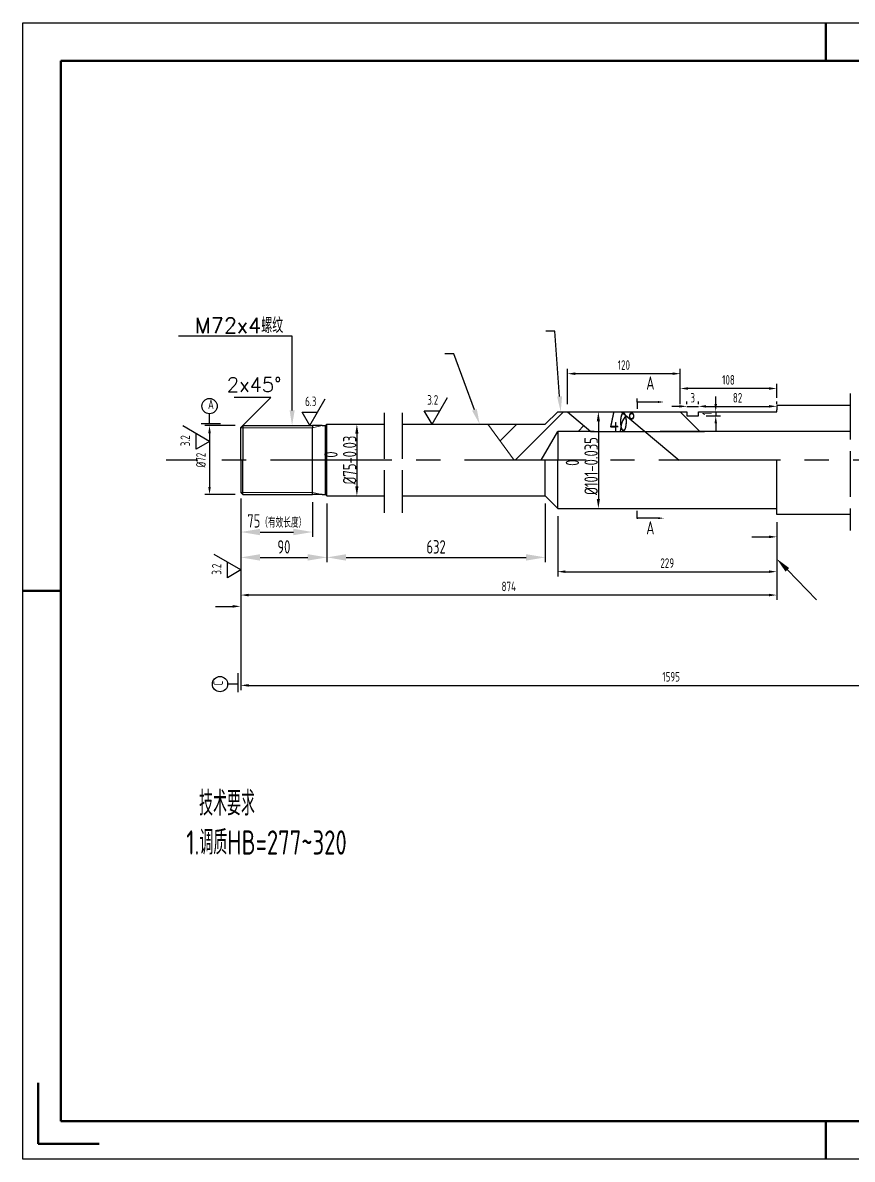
# Model space of a CAD drawing. Header units: millimetres. Extents: x 436 to 5898, y 1945 to 3729.
# Drawn here: x 1762.5 to 1979.5, y 3422.7 to 3719.7 of the extents above; entities that cross this region are included whole.
import ezdxf
from ezdxf import colors
from ezdxf.entities.mleader import LeaderData, LeaderLine
from ezdxf.math import Vec2, Vec3

# ---------------------------------------------------------------- set-up
doc = ezdxf.new("R2010")
doc.units = ezdxf.units.MM
doc.linetypes.add('ACAD_ISO02W100', pattern=[15, 12, -3])
doc.linetypes.add('CENTER', pattern=[50.8, 31.75, -6.35, 6.35, -6.35])
for name, color, linetype, lineweight in [('中心线层', 1, 'CENTER', 25), ('总内框线', 7, 'Continuous', 50), ('总外框线', 7, 'Continuous', 30), ('标注层', 3, 'Continuous', 25), ('细线层', 6, 'Continuous', 20), ('虚线层', 4, 'ACAD_ISO02W100', 25)]:
    doc.layers.add(name, color=color, linetype=linetype, lineweight=lineweight)
doc.styles.get("Standard").update_dxf_attribs({"font": 'txt', "bigfont": 'gbcbig.shx'})
doc.styles.add('陈杰（2）', font='gbenor.shx', dxfattribs={"width": 0.8, "bigfont": 'gbcbig.shx'})
doc.dimstyles.new('副本 ISO-25', dxfattribs={"dimtxt": 5, "dimasz": 5, "dimexe": 1.25, "dimexo": 2, "dimgap": 1, "dimtad": 1, "dimdec": 3, "dimlfac": 3.999915, "dimdsep": 46, "dimtxsty": '陈杰（2）', "dimcen": 2.5, "dimadec": 0, "dimazin": 0, "dimtfac": 1, "dimtdec": 3, "dimtmove": 1, "dimatfit": 3, "dimfxl": 1, "dimarcsym": 0})
doc.dimstyles.new('副本 ISO-25$0', dxfattribs={"dimtxt": 5, "dimasz": 5, "dimexe": 1.25, "dimexo": 2, "dimgap": 1, "dimtad": 1, "dimdec": 3, "dimlfac": 3.999915, "dimdsep": 46, "dimtxsty": '陈杰（2）', "dimcen": 2.5, "dimadec": 0, "dimazin": 0, "dimtfac": 1, "dimtdec": 3, "dimtmove": 1, "dimatfit": 3, "dimfxl": 1, "dimarcsym": 0})
doc.dimstyles.new('字体小精度小数点1', dxfattribs={"dimtxt": 2.5, "dimasz": 2, "dimexe": 1.25, "dimexo": 2, "dimgap": 1, "dimtad": 1, "dimdec": 1, "dimdsep": 46, "dimtxsty": '陈杰（2）', "dimcen": 2.5, "dimadec": 0, "dimazin": 0, "dimtfac": 1, "dimtdec": 1, "dimtmove": 0, "dimatfit": 1, "dimfxl": 1, "dimarcsym": 0})
doc.dimstyles.new('字体小精度小数点1$0', dxfattribs={"dimtxt": 2.5, "dimasz": 2, "dimexe": 1.25, "dimexo": 2, "dimgap": 1, "dimtad": 1, "dimdec": 1, "dimdsep": 46, "dimtxsty": '陈杰（2）', "dimcen": 2.5, "dimadec": 0, "dimazin": 0, "dimtfac": 1, "dimtdec": 1, "dimtmove": 0, "dimatfit": 1, "dimfxl": 1, "dimarcsym": 0})

# ---------------------------------------------------------------- blocks, each defined once
blk = doc.blocks.new('*D53')
at = {"layer": 'Defpoints', "color": 0, "transparency": 16777216}
for p in [(1819.59, 3597.38), (1838.34, 3596.38), (1838.34, 3586.58)]:
    blk.add_point(p, dxfattribs=at)
at = {"layer": '标注层', "color": 0, "lineweight": -2, "transparency": 16777216}
for p, q in [((1819.59, 3595.38), (1819.59, 3585.33)), ((1838.34, 3594.38), (1838.34, 3585.33)), ((1824.59, 3586.58), (1833.34, 3586.58))]:
    blk.add_line(p, q, dxfattribs=at)
at = {"layer": '标注层', "color": 0, "transparency": 16777216}
for points in [[(1824.59, 3587.42), (1824.59, 3585.75), (1819.59, 3586.58)], [(1833.34, 3587.42), (1833.34, 3585.75), (1838.34, 3586.58)]]:
    blk.add_solid(points, dxfattribs=at)
at = {"layer": '标注层', "color": 0, "transparency": 16777216, "insert": (1828.97, 3589.46), "char_height": 5, "attachment_point": 5, "style": '陈杰（2）'}
blk.add_mtext('{\\H0.7x;75\\H0.71429x;（有效长度）}', dxfattribs=at)
blk = doc.blocks.new('*D54')
at = {"layer": 'Defpoints', "color": 0, "transparency": 16777216}
for p in [(1819.59, 3596.88), (1842.09, 3596), (1842.09, 3579.95)]:
    blk.add_point(p, dxfattribs=at)
at = {"layer": '标注层', "color": 0, "lineweight": -2, "transparency": 16777216}
for p, q in [((1819.59, 3594.88), (1819.59, 3578.7)), ((1842.09, 3594), (1842.09, 3578.7)), ((1824.59, 3579.95), (1837.09, 3579.95))]:
    blk.add_line(p, q, dxfattribs=at)
at = {"layer": '标注层', "color": 0, "transparency": 16777216}
for points in [[(1824.59, 3580.78), (1824.59, 3579.11), (1819.59, 3579.95)], [(1837.09, 3580.78), (1837.09, 3579.11), (1842.09, 3579.95)]]:
    blk.add_solid(points, dxfattribs=at)
at = {"layer": '标注层', "color": 0, "transparency": 16777216, "insert": (1830.84, 3582.7), "char_height": 5, "attachment_point": 5, "style": '陈杰（2）'}
blk.add_mtext('{\\H0.7x;90}', dxfattribs=at)
blk = doc.blocks.new('*D56')
at = {"layer": 'Defpoints', "color": 0, "transparency": 16777216}
for p in [(1819.59, 3596.92), (2044.59, 3585.95), (2044.59, 3546.51)]:
    blk.add_point(p, dxfattribs=at)
at = {"layer": '标注层', "color": 0, "lineweight": -2, "transparency": 16777216}
for p, q in [((1819.59, 3594.92), (1819.59, 3545.26)), ((2044.59, 3583.95), (2044.59, 3545.26)), ((1821.59, 3546.51), (2042.59, 3546.51))]:
    blk.add_line(p, q, dxfattribs=at)
at = {"layer": '标注层', "color": 0, "transparency": 16777216}
for points in [[(1821.59, 3546.84), (1821.59, 3546.17), (1819.59, 3546.51)], [(2042.59, 3546.84), (2042.59, 3546.17), (2044.59, 3546.51)]]:
    blk.add_solid(points, dxfattribs=at)
at = {"layer": '标注层', "color": 0, "transparency": 16777216, "insert": (1932.09, 3548.76), "char_height": 2.5, "attachment_point": 5, "style": '陈杰（2）'}
blk.add_mtext('1595', dxfattribs=at)
blk = doc.blocks.new('*D57')
at = {"layer": 'Defpoints', "color": 0, "transparency": 16777216}
for p in [(1842.09, 3596), (1899.18, 3596), (1899.18, 3579.95)]:
    blk.add_point(p, dxfattribs=at)
at = {"layer": '标注层', "color": 0, "lineweight": -2, "transparency": 16777216}
for p, q in [((1842.09, 3594), (1842.09, 3578.7)), ((1899.18, 3594), (1899.18, 3578.7)), ((1847.09, 3579.95), (1894.18, 3579.95))]:
    blk.add_line(p, q, dxfattribs=at)
at = {"layer": '标注层', "color": 0, "transparency": 16777216}
for points in [[(1847.09, 3580.78), (1847.09, 3579.11), (1842.09, 3579.95)], [(1894.18, 3580.78), (1894.18, 3579.11), (1899.18, 3579.95)]]:
    blk.add_solid(points, dxfattribs=at)
at = {"layer": '标注层', "color": 0, "transparency": 16777216, "insert": (1870.63, 3582.7), "char_height": 5, "attachment_point": 5, "style": '陈杰（2）'}
blk.add_mtext('{\\H0.7x;632}', dxfattribs=at)
blk = doc.blocks.new('*D58')
at = {"layer": 'Defpoints', "color": 0, "transparency": 16777216}
for p in [(1819.59, 3596.92), (1959.7, 3591.14), (1819.59, 3570.11)]:
    blk.add_point(p, dxfattribs=at)
at = {"layer": '标注层', "color": 0, "lineweight": -2, "transparency": 16777216}
for p, q in [((1819.59, 3594.92), (1819.59, 3568.86)), ((1959.7, 3589.14), (1959.7, 3568.86)), ((1957.7, 3570.11), (1821.59, 3570.11))]:
    blk.add_line(p, q, dxfattribs=at)
at = {"layer": '标注层', "color": 0, "transparency": 16777216}
for points in [[(1821.59, 3570.44), (1821.59, 3569.77), (1819.59, 3570.11)], [(1957.7, 3570.44), (1957.7, 3569.77), (1959.7, 3570.11)]]:
    blk.add_solid(points, dxfattribs=at)
at = {"layer": '标注层', "color": 0, "transparency": 16777216, "insert": (1889.64, 3572.36), "char_height": 2.5, "attachment_point": 5, "style": '陈杰（2）'}
blk.add_mtext('874', dxfattribs=at)
blk = doc.blocks.new('*D59')
at = {"layer": 'Defpoints', "color": 0, "transparency": 16777216}
for p in [(1902.43, 3592.75), (1959.7, 3591.14), (1959.7, 3576.22)]:
    blk.add_point(p, dxfattribs=at)
at = {"layer": '标注层', "color": 0, "lineweight": -2, "transparency": 16777216}
for p, q in [((1902.43, 3590.75), (1902.43, 3574.97)), ((1959.7, 3589.14), (1959.7, 3574.97)), ((1904.43, 3576.22), (1957.7, 3576.22))]:
    blk.add_line(p, q, dxfattribs=at)
at = {"layer": '标注层', "color": 0, "transparency": 16777216}
for points in [[(1904.43, 3576.55), (1904.43, 3575.89), (1902.43, 3576.22)], [(1957.7, 3576.55), (1957.7, 3575.89), (1959.7, 3576.22)]]:
    blk.add_solid(points, dxfattribs=at)
at = {"layer": '标注层', "color": 0, "transparency": 16777216, "insert": (1931.06, 3578.47), "char_height": 2.5, "attachment_point": 5, "style": '陈杰（2）'}
blk.add_mtext('229', dxfattribs=at)
blk = doc.blocks.new('*D60')
at = {"layer": 'Defpoints', "color": 0, "transparency": 16777216}
for p in [(1934.48, 3624.09), (1934.48, 3618), (1959.7, 3619.62)]:
    blk.add_point(p, dxfattribs=at)
at = {"layer": '标注层', "color": 0, "lineweight": -2, "transparency": 16777216}
for p, q in [((1934.48, 3620), (1934.48, 3625.34)), ((1957.7, 3624.09), (1936.48, 3624.09)), ((1959.7, 3621.62), (1959.7, 3625.34))]:
    blk.add_line(p, q, dxfattribs=at)
at = {"layer": '标注层', "color": 0, "transparency": 16777216}
for points in [[(1936.48, 3624.42), (1936.48, 3623.75), (1934.48, 3624.09)], [(1957.7, 3624.42), (1957.7, 3623.75), (1959.7, 3624.09)]]:
    blk.add_solid(points, dxfattribs=at)
at = {"layer": '标注层', "color": 0, "transparency": 16777216, "insert": (1947.09, 3626.34), "char_height": 2.5, "attachment_point": 5, "style": '陈杰（2）'}
blk.add_mtext('108', dxfattribs=at)
blk = doc.blocks.new('*D61')
at = {"layer": 'Defpoints', "color": 0, "transparency": 16777216}
for p in [(1939.23, 3618), (1959.7, 3619.42), (1959.7, 3617.96)]:
    blk.add_point(p, dxfattribs=at)
at = {"layer": '标注层', "color": 0, "lineweight": -2, "transparency": 16777216}
for p, q in [((1939.23, 3620), (1939.23, 3620.67)), ((1959.7, 3619.96), (1959.7, 3620.67)), ((1941.23, 3619.42), (1957.7, 3619.42))]:
    blk.add_line(p, q, dxfattribs=at)
at = {"layer": '标注层', "color": 0, "transparency": 16777216}
for points in [[(1941.23, 3619.75), (1941.23, 3619.09), (1939.23, 3619.42)], [(1957.7, 3619.75), (1957.7, 3619.09), (1959.7, 3619.42)]]:
    blk.add_solid(points, dxfattribs=at)
at = {"layer": '标注层', "color": 0, "transparency": 16777216, "insert": (1949.47, 3621.67), "char_height": 2.5, "attachment_point": 5, "style": '陈杰（2）'}
blk.add_mtext('82', dxfattribs=at)
blk = doc.blocks.new('*D62')
at = {"layer": 'Defpoints', "color": 0, "transparency": 16777216}
for p in [(1936.23, 3618), (1939.23, 3619.42), (1939.23, 3618)]:
    blk.add_point(p, dxfattribs=at)
at = {"layer": '标注层', "color": 0, "lineweight": -2, "transparency": 16777216}
for p, q in [((1936.23, 3620), (1936.23, 3620.67)), ((1939.23, 3620), (1939.23, 3620.67)), ((1934.23, 3619.42), (1932.23, 3619.42)), ((1936.23, 3619.42), (1939.23, 3619.42)), ((1941.23, 3619.42), (1943.23, 3619.42))]:
    blk.add_line(p, q, dxfattribs=at)
at = {"layer": '标注层', "color": 0, "transparency": 16777216}
for points in [[(1934.23, 3619.75), (1934.23, 3619.09), (1936.23, 3619.42)], [(1941.23, 3619.75), (1941.23, 3619.09), (1939.23, 3619.42)]]:
    blk.add_solid(points, dxfattribs=at)
at = {"layer": '标注层', "color": 0, "transparency": 16777216, "insert": (1937.73, 3621.67), "char_height": 2.5, "attachment_point": 5, "style": '陈杰（2）'}
blk.add_mtext('3', dxfattribs=at)
blk = doc.blocks.new('*D63')
at = {"layer": 'Defpoints', "color": 0, "transparency": 16777216}
for p in [(1905, 3627.96), (1905, 3618), (1934.48, 3618)]:
    blk.add_point(p, dxfattribs=at)
at = {"layer": '标注层', "color": 0, "lineweight": -2, "transparency": 16777216}
for p, q in [((1905, 3620), (1905, 3629.21)), ((1932.48, 3627.96), (1907, 3627.96)), ((1934.48, 3620), (1934.48, 3629.21))]:
    blk.add_line(p, q, dxfattribs=at)
at = {"layer": '标注层', "color": 0, "transparency": 16777216}
for points in [[(1907, 3628.29), (1907, 3627.62), (1905, 3627.96)], [(1932.48, 3628.29), (1932.48, 3627.62), (1934.48, 3627.96)]]:
    blk.add_solid(points, dxfattribs=at)
at = {"layer": '标注层', "color": 0, "transparency": 16777216, "insert": (1919.74, 3630.21), "char_height": 2.5, "attachment_point": 5, "style": '陈杰（2）'}
blk.add_mtext('120', dxfattribs=at)
blk = doc.blocks.new('*D64')
at = {"layer": 'Defpoints', "color": 0, "transparency": 16777216}
for p in [(1820.09, 3614.38), (1811.39, 3596.38), (1820.09, 3596.38)]:
    blk.add_point(p, dxfattribs=at)
at = {"layer": '标注层', "color": 0, "lineweight": -2, "transparency": 16777216}
for p, q in [((1818.09, 3614.38), (1810.14, 3614.38)), ((1811.39, 3612.38), (1811.39, 3598.38)), ((1818.09, 3596.38), (1810.14, 3596.38))]:
    blk.add_line(p, q, dxfattribs=at)
at = {"layer": '标注层', "color": 0, "transparency": 16777216}
for points in [[(1811.06, 3612.38), (1811.73, 3612.38), (1811.39, 3614.38)], [(1811.06, 3598.38), (1811.73, 3598.38), (1811.39, 3596.38)]]:
    blk.add_solid(points, dxfattribs=at)
at = {"layer": '标注层', "color": 0, "transparency": 16777216, "insert": (1809.14, 3605.38), "char_height": 2.5, "attachment_point": 5, "rotation": 90, "style": '陈杰（2）'}
blk.add_mtext('%%C72', dxfattribs=at)
blk = doc.blocks.new('*D51')
at = {"layer": 'Defpoints', "color": 0, "transparency": 16777216}
for p in [(1913.19, 3618), (1913.06, 3592.75), (1913.19, 3592.75)]:
    blk.add_point(p, dxfattribs=at)
at = {"layer": '标注层', "color": 0, "lineweight": -2, "transparency": 16777216}
for p, q in [((1911.19, 3618), (1911.81, 3618)), ((1913.06, 3615.5), (1913.06, 3595.25)), ((1911.19, 3592.75), (1911.81, 3592.75))]:
    blk.add_line(p, q, dxfattribs=at)
at = {"layer": '标注层', "color": 0, "transparency": 16777216}
for points in [[(1912.64, 3615.5), (1913.48, 3615.5), (1913.06, 3618)], [(1912.64, 3595.25), (1913.48, 3595.25), (1913.06, 3592.75)]]:
    blk.add_solid(points, dxfattribs=at)
at = {"layer": '标注层', "color": 0, "transparency": 16777216, "insert": (1908.72, 3603.82), "char_height": 3.5, "attachment_point": 5, "rotation": 90, "style": '陈杰（2）'}
blk.add_mtext('%%C101\\S 0^ -0.035;', dxfattribs=at)
blk = doc.blocks.new('*D66')
at = {"layer": 'Defpoints', "color": 0, "transparency": 16777216}
for p in [(1919.15, 3618), (1911.96, 3612.88), (1918.98, 3614.37), (1929.39, 3612.88), (1934.19, 3605.38)]:
    blk.add_point(p, dxfattribs=at)
at = {"layer": '标注层', "color": 0, "lineweight": -2, "transparency": 16777216}
blk.add_arc((1925.25, 3612.88), 6.45, 140, 180, dxfattribs=at)
at = {"layer": '标注层', "color": 0, "transparency": 16777216, "insert": (1919.31, 3615.37), "char_height": 5, "attachment_point": 5, "style": '陈杰（2）'}
blk.add_mtext('40°', dxfattribs=at)
blk = doc.blocks.new('*D138')
at = {"layer": 'Defpoints', "color": 0, "transparency": 16777216}
for p in [(1849.16, 3614.75), (1849.16, 3596), (1849.92, 3596)]:
    blk.add_point(p, dxfattribs=at)
at = {"layer": '标注层', "color": 0, "lineweight": -2, "transparency": 16777216}
for p, q in [((1851.16, 3614.75), (1851.17, 3614.75)), ((1849.92, 3612.25), (1849.92, 3598.5)), ((1851.16, 3596), (1851.17, 3596))]:
    blk.add_line(p, q, dxfattribs=at)
at = {"layer": '标注层', "color": 0, "transparency": 16777216}
for points in [[(1849.5, 3612.25), (1850.33, 3612.25), (1849.92, 3614.75)], [(1849.5, 3598.5), (1850.33, 3598.5), (1849.92, 3596)]]:
    blk.add_solid(points, dxfattribs=at)
at = {"layer": '标注层', "color": 0, "transparency": 16777216, "insert": (1845.58, 3605.38), "char_height": 3.5, "attachment_point": 5, "rotation": 90, "style": '陈杰（2）'}
blk.add_mtext('%%C75\\S 0^ -0.03;', dxfattribs=at)
blk = doc.blocks.new('*D171')
at = {"layer": 'Defpoints', "color": 0, "transparency": 16777216}
for p in [(1939.23, 3618), (1939.23, 3616.95), (1943.75, 3616.95)]:
    blk.add_point(p, dxfattribs=at)
at = {"layer": '标注层', "color": 0, "lineweight": -2, "transparency": 16777216}
for p, q in [((1943.75, 3620), (1943.75, 3622)), ((1941.23, 3618), (1945, 3618)), ((1943.75, 3618), (1943.75, 3616.95)), ((1941.23, 3616.95), (1945, 3616.95)), ((1943.75, 3614.95), (1943.75, 3612.95))]:
    blk.add_line(p, q, dxfattribs=at)
at = {"layer": '标注层', "color": 0, "transparency": 16777216}
for points in [[(1943.42, 3620), (1944.08, 3620), (1943.75, 3618)], [(1943.42, 3614.95), (1944.08, 3614.95), (1943.75, 3616.95)]]:
    blk.add_solid(points, dxfattribs=at)
at = {"layer": '标注层', "color": 0, "transparency": 16777216, "insert": (1941.5, 3617.48), "char_height": 2.5, "attachment_point": 5, "rotation": 90, "style": '陈杰（2）'}
blk.add_mtext('1', dxfattribs=at)

msp = doc.modelspace()

# ---------------------------------------------------------------- hatches: boundary and pattern name
at = {"layer": '标注层'}
h = msp.add_hatch(dxfattribs=at)
h.set_pattern_fill('ANSI31', color=2, scale=2)
h.set_pattern_definition([(45, (-1415.6254, 424.161), (-4.490128, 4.490128), [])])
h.paths.add_polyline_path([(1902.42482, 3612.87936), (1911.10378, 3612.87936), (1904.99665, 3618.00385), (1902.42818, 3618.00385), (1899.1787, 3614.75436), (1898.3037, 3614.75436), (1884.13369, 3614.75436), (1891.074, 3605.37936), (1898.0947, 3605.37936)])

# ---------------------------------------------------------------- linework, layer by layer
for p, q in [((1899.1787, 3614.75436), (1902.42818, 3618.00385)), ((1902.42818, 3618.00385), (1911.96232, 3618.00385)), ((1904.99665, 3618.00385), (1911.10378, 3612.87936)), ((1911.96232, 3618.00385), (1929.39402, 3618.00385)), ((1929.21152, 3618.00385), (1936.23355, 3618.00385)), ((1934.47849, 3618.00385), (1939.60298, 3612.87936)), ((1939.23355, 3618.00385), (1959.69694, 3618.00385)), ((1959.69694, 3619.62239), (1959.69694, 3618.50436)), ((1978.93257, 3619.62239), (1959.69694, 3619.62239)), ((1959.69694, 3617.95885), (1959.69694, 3618.50436)), ((1841.71587, 3614.37936), (1842.09087, 3614.75436)), ((1842.09087, 3614.75436), (1857.0461, 3614.75436)), ((1842.09087, 3605.37936), (1842.09087, 3614.75436)), ((1861.78503, 3614.75436), (1881.56953, 3614.75436)), ((1881.56953, 3614.75436), (1899.1787, 3614.75436)), ((1898.3037, 3614.75436), (1899.1787, 3614.75436)), ((1820.09087, 3614.37936), (1819.59087, 3613.87936)), ((1819.59087, 3610.37936), (1819.59087, 3613.87936)), ((1820.09087, 3614.37936), (1838.34087, 3614.37936)), ((1838.34087, 3614.37936), (1838.34087, 3613.83811)), ((1840.84087, 3614.37936), (1838.34087, 3614.37936)), ((1838.34087, 3596.92061), (1838.34087, 3613.83811)), ((1840.84087, 3614.37936), (1841.71587, 3614.37936)), ((1841.71587, 3605.37936), (1841.71587, 3614.37936)), ((1898.0947, 3605.37936), (1902.42482, 3612.87936)), ((1911.96232, 3612.87936), (1902.42482, 3612.87936)), ((1902.42482, 3612.87936), (1902.42482, 3605.37936)), ((1911.10378, 3612.87936), (1911.96232, 3612.87936)), ((1911.96232, 3612.87936), (1929.39402, 3612.87936)), ((1978.93257, 3612.87936), (1929.21152, 3612.87936)), ((1929.21152, 3612.87936), (1940.85298, 3612.87936)), ((1819.59087, 3605.37936), (1819.59087, 3610.37936)), ((1819.59087, 3605.37936), (1819.59087, 3596.87936)), ((1841.71587, 3596.37936), (1841.71587, 3605.37936)), ((1842.09087, 3596.00436), (1842.09087, 3605.37936)), ((1899.1787, 3596.00436), (1899.1787, 3605.37936)), ((1902.42818, 3592.75487), (1902.42482, 3605.37936)), ((1959.69694, 3591.13634), (1959.69694, 3605.37936)), ((1819.59087, 3596.87936), (1820.09087, 3596.37936)), ((1838.34087, 3596.37936), (1838.34087, 3596.92061)), ((1820.09087, 3596.37936), (1838.34087, 3596.37936)), ((1840.84087, 3596.37936), (1838.34087, 3596.37936)), ((1840.84087, 3596.37936), (1841.71587, 3596.37936)), ((1841.71587, 3596.37936), (1842.09087, 3596.00436)), ((1842.09087, 3596.00436), (1857.0461, 3596.00436)), ((1861.78503, 3596.00436), (1881.56953, 3596.00436)), ((1881.56953, 3596.00436), (1899.1787, 3596.00436)), ((1899.1787, 3596.00436), (1902.42818, 3592.75487)), ((1902.42818, 3592.75487), (1911.96232, 3592.75487)), ((1911.96232, 3592.75487), (1929.39402, 3592.75487)), ((1929.21152, 3592.75487), (1959.69694, 3592.75487)), ((1978.93257, 3591.13634), (1959.69694, 3591.13634))]:
    msp.add_line(p, q)
msp.add_lwpolyline([(1936.23355, 3618.00385), (1936.23355, 3616.95436), (1939.23355, 3616.95436), (1939.23355, 3618.00385)])
at = {"layer": '中心线层'}
for p, q in [((1919.14665, 3618.00385), (1934.19193, 3605.37936)), ((2113.04363, 3605.37936), (1800.04492, 3605.37936))]:
    msp.add_line(p, q, dxfattribs=at)
at = {"layer": '总内框线'}
for p, q in [((1972.54646, 3709.66811), (1972.54646, 3719.66811)), ((1772.54646, 3432.66811), (1772.54646, 3709.66811)), ((1772.54646, 3709.66811), (2172.54646, 3709.66811)), ((1762.54646, 3571.16811), (1772.54646, 3571.16811)), ((1766.54646, 3426.66811), (1766.54646, 3442.66811)), ((2172.54646, 3432.66811), (1772.54646, 3432.66811)), ((1972.54646, 3422.66811), (1972.54646, 3432.66811)), ((1766.54646, 3426.66811), (1782.54646, 3426.66811))]:
    msp.add_line(p, q, dxfattribs=at)
at = {"layer": '总外框线'}
for p, q in [((1762.54646, 3422.66811), (1762.54646, 3719.66811)), ((1762.54646, 3719.66811), (2182.54646, 3719.66811)), ((2182.54646, 3422.66811), (1762.54646, 3422.66811))]:
    msp.add_line(p, q, dxfattribs=at)
at = {"layer": '标注层'}
for p, q in [((1827.40541, 3621.6939), (1817.81224, 3621.6939)), ((1820.09087, 3614.37936), (1827.40541, 3621.6939)), ((1837.62341, 3614.37936), (1841.67091, 3621.37936)), ((1869.56775, 3614.75436), (1873.61525, 3621.75436)), ((1923.20137, 3620.5114), (1923.20137, 3618.74819)), ((1811.39449, 3614.81419), (1811.39449, 3617.49602)), ((1837.62341, 3614.37936), (1835.59967, 3617.87936)), ((1835.59967, 3617.87936), (1839.64716, 3617.87936)), ((1869.56775, 3614.75436), (1867.54401, 3618.25436)), ((1867.54401, 3618.25436), (1871.5915, 3618.25436)), ((1814.24005, 3614.81419), (1809.24005, 3614.81419)), ((1811.39449, 3610.24502), (1804.39449, 3614.29251)), ((1807.89449, 3608.22127), (1807.89449, 3612.26876)), ((1820.09087, 3614.37936), (1820.09087, 3605.37936)), ((1811.39449, 3610.24502), (1807.89449, 3608.22127)), ((1820.09087, 3596.37936), (1820.09087, 3605.37936)), ((1923.20137, 3590.20449), (1923.20137, 3592.13606)), ((1953.15551, 3585.31338), (1957.69694, 3585.31338)), ((1819.59087, 3576.67602), (1812.59087, 3580.72351)), ((1816.09087, 3574.65227), (1816.09087, 3578.69976)), ((1819.59087, 3576.67602), (1816.09087, 3574.65227)), ((1812.92012, 3567.15635), (1817.46156, 3567.15635)), ((1818.81249, 3549.6883), (1818.81249, 3544.6883)), ((1818.81249, 3546.84274), (1816.13066, 3546.84274))]:
    msp.add_line(p, q, dxfattribs=at)
at = {"layer": '标注层', "linetype": 'ByBlock', "lineweight": -2}
msp.add_lwpolyline([(1962.47738, 3576.71045), (1970.10187, 3568.82499)], dxfattribs=at)
at = {"layer": '标注层'}
for centre in [(1811.39449, 3619.49172), (1814.13496, 3546.84274)]:
    msp.add_circle(centre, 1.9957, dxfattribs=at)
for points in [[(1957.69694, 3585.64672), (1957.69694, 3584.98005), (1959.69694, 3585.31338)], [(1961.99812, 3576.24705), (1959.69694, 3579.58607), (1962.95665, 3577.17386)], [(1817.46156, 3567.48968), (1817.46156, 3566.82302), (1819.46156, 3567.15635)]]:
    msp.add_solid(points, dxfattribs=at)
at = {"layer": '细线层'}
for p, q in [((1891.074, 3605.37936), (1884.13369, 3614.75436)), ((1819.59087, 3613.83811), (1838.34087, 3613.83811)), ((1838.34087, 3613.83811), (1840.84087, 3614.37936)), ((1819.59087, 3596.92061), (1838.34087, 3596.92061)), ((1838.34087, 3596.92061), (1840.84087, 3596.37936))]:
    msp.add_line(p, q, dxfattribs=at)
at = {"layer": '虚线层'}
for p, q in [((1978.93257, 3622.74638), (1978.93257, 3586.97203)), ((1857.0461, 3617.73765), (1857.0461, 3591.59415)), ((1861.78503, 3617.73765), (1861.78503, 3591.59415))]:
    msp.add_line(p, q, dxfattribs=at)

# ---------------------------------------------------------------- texts
at = {"layer": '标注层', "insert": (1823.05984, 3625.08062), "char_height": 3.75, "attachment_point": 5}
msp.add_mtext('2x45°', dxfattribs=at)
at = {"layer": '标注层', "attachment_point": 1, "style": '陈杰（2）'}
for s, width, insert, char_height in [('A', 10.9411519, (1925.58142, 3627.24824), 3.5), ('A', 6.3818089, (1810.99609, 3621.21836), 2.5), ('6.3', 12.1429296, (1836.38014, 3621.98018), 2.5), ('3.2', 12.1429296, (1868.32448, 3622.35518), 2.5), ('A', 10.9411519, (1925.58142, 3589.42773), 3.5)]:
    msp.add_mtext_dynamic_manual_height_columns(s, width=width, gutter_width=99.96479, heights=[0], dxfattribs=dict(at, insert=insert, char_height=char_height))
at = {"layer": '标注层', "char_height": 2.5, "attachment_point": 1, "rotation": 90, "style": '陈杰（2）'}
for s, width, insert in [('3.2', 12.1429296, (1803.79367, 3609.00174)), ('3.2', 12.1429296, (1811.99006, 3575.43274)), ('C ', 6.3818089, (1812.40832, 3546.44433))]:
    msp.add_mtext_dynamic_manual_height_columns(s, width=width, gutter_width=99.96479, heights=[0], dxfattribs=dict(at, insert=insert))
at = {"layer": '标注层', "char_height": 6.3335, "attachment_point": 1, "style": '陈杰（2）'}
for s, insert, width in [('技术要求', (1808.65998, 3518.83412), 22.8831988), ('1.调质HB=277~320', (1805.31076, 3508.61737), 42.9001593)]:
    msp.add_mtext(s, dxfattribs=dict(at, insert=insert, width=width))

# ---------------------------------------------------------------- dimensions: what is measured, and where the dimension line sits
at = {"layer": '标注层'}
for base, p1, p2, text, dimstyle, picture, middle in [((1904.99665, 3627.9583), (1934.47849, 3618.00385), (1904.99665, 3618.00385), '120', '字体小精度小数点1', '*D63', (1919.73757, 3630.2083)), ((1934.47849, 3624.08664), (1959.69694, 3619.62239), (1934.47849, 3618.00385), '108', '字体小精度小数点1', '*D60', (1947.08772, 3626.33664)), ((1959.69694, 3619.41991), (1939.23355, 3618.00385), (1959.69694, 3617.95885), '82', '字体小精度小数点1', '*D61', (1949.46525, 3621.66991)), ((1838.34087, 3586.58405), (1819.59087, 3597.37936), (1838.34087, 3596.37936), '{\\H0.7x;75\\H0.71429x;（有效长度）}', '副本 ISO-25$0', '*D53', (1828.96587, 3589.45813)), ((2044.58632, 3546.50759), (1819.59087, 3596.92061), (2044.58632, 3585.95436), '1595', '字体小精度小数点1', '*D56', (1932.0886, 3548.75759)), ((1819.59087, 3570.10827), (1959.69694, 3591.13634), (1819.59087, 3596.92061), '874', '字体小精度小数点1', '*D58', (1889.64391, 3572.35827)), ((1842.09087, 3579.94744), (1819.59087, 3596.87936), (1842.09087, 3596.00436), '{\\H0.7x;90}', '副本 ISO-25$0', '*D54', (1830.84087, 3582.69744)), ((1899.1787, 3579.94744), (1842.09087, 3596.00436), (1899.1787, 3596.00436), '{\\H0.7x;632}', '副本 ISO-25$0', '*D57', (1870.63478, 3582.69744)), ((1959.69694, 3576.21923), (1902.42818, 3592.75487), (1959.69694, 3591.13634), '229', '字体小精度小数点1', '*D59', (1931.06256, 3578.46923))]:
    dim = msp.add_linear_dim(base=base, p1=p1, p2=p2, text=text, dimstyle=dimstyle, dxfattribs=at)
    dim.commit()
    dim.dimension.update_dxf_attribs({"geometry": picture, "text_midpoint": middle})
dim = msp.add_linear_dim(base=(1939.23355, 3619.41991), p1=(1936.23355, 3618.00385), p2=(1939.23355, 3618.00385), dimstyle='字体小精度小数点1', dxfattribs=at)
dim.commit()
dim.dimension.update_dxf_attribs({"geometry": '*D62', "text_midpoint": (1937.73355, 3619.41991), "dimtype": 160})
dim = msp.add_linear_dim(base=(1943.74878, 3616.95436), p1=(1939.23355, 3618.00385), p2=(1939.23355, 3616.95436), angle=90, dimstyle='字体小精度小数点1$0', dxfattribs=at)
dim.commit()
dim.dimension.update_dxf_attribs({"geometry": '*D171', "text_midpoint": (1943.74878, 3617.4791), "dimtype": 160})
dim = msp.add_linear_dim(base=(1913.06084, 3592.75487), p1=(1913.1946, 3618.00385), p2=(1913.1946, 3592.75487), angle=90, text='%%C<>', dimstyle='副本 ISO-25$0', override={"dimtxt": 3.5, "dimasz": 2.5, "dimgap": 1, "dimdec": 1, "dimtol": 1, "dimlim": 0, "dimtm": 0.035}, dxfattribs=at)
dim.commit()
dim.dimension.update_dxf_attribs({"geometry": '*D51', "text_midpoint": (1913.06084, 3603.81673), "dimtype": 160})
dim = msp.add_angular_dim_2l(base=(1918.97932, 3614.36644), line1=((1911.96232, 3612.87936), (1929.39402, 3612.87936)), line2=((1919.14665, 3618.00385), (1934.19193, 3605.37936)), text='40°', dimstyle='副本 ISO-25', dxfattribs=at)
dim.commit()
dim.dimension.update_dxf_attribs({"geometry": '*D66', "text_midpoint": (1919.30774, 3615.37433), "dimtype": 162})
dim = msp.add_linear_dim(base=(1849.91818, 3596.00436), p1=(1849.16277, 3614.75436), p2=(1849.16277, 3596.00436), angle=90, text='%%C<>', dimstyle='副本 ISO-25', override={"dimtxt": 3.5, "dimasz": 2.5, "dimgap": 1, "dimdec": 0, "dimtol": 1, "dimlim": 0, "dimtm": 0.03}, dxfattribs=at)
dim.commit()
dim.dimension.update_dxf_attribs({"geometry": '*D138', "text_midpoint": (1845.57537, 3605.37936)})
dim = msp.add_linear_dim(base=(1811.39449, 3596.37936), p1=(1820.09087, 3614.37936), p2=(1820.09087, 3596.37936), angle=90, text='%%C72', dimstyle='字体小精度小数点1', dxfattribs=at)
dim.commit()
dim.dimension.update_dxf_attribs({"geometry": '*D64', "text_midpoint": (1811.39449, 3605.37936), "dimtype": 160})

# ---------------------------------------------------------------- leaders
ml = msp.add_multileader_mtext('Standard', dxfattribs=at)
ml.set_content('M72x4螺纹', color=256)
ml.set_leader_properties()
ml.build(insert=Vec2(0, 0))
ml.multileader.update_dxf_attribs({"text_right_attachment_type": 6, "dogleg_length": 0.36})
ctx = ml.context
ctx.base_point, ctx.plane_origin = Vec3(1803.07626, 3640.45095), Vec3(1832.97835, 3614.37936)
ctx.right_attachment, ctx.text_align_type = 6, 2
notes = []
notes.append((ctx, [(0, (1, 1, 0), (1833.0392, 3637.76124), (-1, 0), 0.36, [(0, [(1832.97835, 3614.37936)], 0, [])])]))
ctx.mtext.insert, ctx.mtext.alignment, ctx.mtext.flow_direction = Vec3(1830.6792, 3642.56124), 3, 5
ml = msp.add_multileader_mtext('Standard', dxfattribs=at)
ml.set_content('', color=256)
ml.set_leader_properties()
ml.build(insert=Vec2(0, 0))
ml.multileader.update_dxf_attribs({"text_right_attachment_type": 6, "dogleg_length": 0.36})
ctx = ml.context
ctx.base_point, ctx.plane_origin = Vec3(1897.31611, 3641.06291), Vec3(1903.85115, 3618.00385)
ctx.right_attachment, ctx.text_align_type = 6, 2
notes.append((ctx, [(0, (1, 1, 0), (1901.67611, 3639.06291), (-1, 0), 0.36, [(0, [(1903.21678, 3618.00385)], 0, [])])]))
ctx.mtext.insert, ctx.mtext.alignment, ctx.mtext.flow_direction = Vec3(1899.31611, 3643.06291), 3, 5
ml = msp.add_multileader_mtext('Standard', dxfattribs=at)
ml.set_content('', color=256)
ml.set_leader_properties()
ml.build(insert=Vec2(0, 0))
ml.multileader.update_dxf_attribs({"text_right_attachment_type": 6, "dogleg_length": 0.36})
ctx = ml.context
ctx.base_point, ctx.plane_origin = Vec3(1870.9043, 3635.10793), Vec3(1882.0413, 3614.75436)
ctx.right_attachment, ctx.text_align_type = 6, 2
notes.append((ctx, [(0, (1, 1, 0), (1875.2643, 3633.10793), (-1, 0), 0.36, [(0, [(1882.0413, 3614.75436)], 0, [])])]))
ctx.mtext.insert, ctx.mtext.alignment, ctx.mtext.flow_direction = Vec3(1872.9043, 3637.10793), 3, 5
ml = msp.add_multileader_mtext('Standard', dxfattribs=at)
ml.set_content('', color=256)
ml.set_leader_properties()
ml.build(insert=Vec2(0, 0))
ml.multileader.update_dxf_attribs({"text_right_attachment_type": 6, "dogleg_length": 0.36, "arrow_head_size": 1.5625})
ctx = ml.context
ctx.base_point, ctx.char_height, ctx.arrow_head_size, ctx.landing_gap_size, ctx.plane_origin, ctx.plane_x_axis, ctx.plane_y_axis = Vec3(1923.98262, 3622.25735), 1.5625, 1.5625, 0.78125, Vec3(1930.24528, 3620.55423), Vec3(0, -1), Vec3(1, 0)
ctx.right_attachment, ctx.text_align_type = 6, 2
notes.append((ctx, [(0, (1, 1, 0), (1923.20137, 3620.55423), (0, 1), 0.14062, [(0, [(1930.24528, 3620.55423)], 0, [])])]))
ctx.mtext.insert, ctx.mtext.text_direction, ctx.mtext.rotation, ctx.mtext.alignment, ctx.mtext.flow_direction = Vec3(1924.76387, 3621.4761), Vec3(0, -1), 4.71238898, 3, 5
ml = msp.add_multileader_mtext('Standard', dxfattribs=at)
ml.set_content('', color=256)
ml.set_leader_properties()
ml.build(insert=Vec2(0, 0))
ml.multileader.update_dxf_attribs({"text_right_attachment_type": 6, "dogleg_length": 0.36, "arrow_head_size": 1.5625})
ctx = ml.context
ctx.base_point, ctx.char_height, ctx.arrow_head_size, ctx.landing_gap_size, ctx.plane_origin, ctx.plane_x_axis, ctx.plane_y_axis = Vec3(1923.20137, 3590.06387), 1.5625, 1.5625, 0.78125, Vec3(1930.24528, 3590.20449), Vec3(0, -1), Vec3(1, 0)
ctx.right_attachment = 6
notes.append((ctx, [(0, (1, 1, 0), (1923.20137, 3590.20449), (0, -1), 0.14062, [(0, [(1930.24528, 3590.20449)], 0, [])])]))
ctx.mtext.insert, ctx.mtext.text_direction, ctx.mtext.rotation, ctx.mtext.flow_direction = Vec3(1923.98262, 3589.28262), Vec3(0, -1), 4.71238898, 5
for ctx, leaders in notes:
    for number, flags, end, landing, length, lines in leaders:
        leader = LeaderData()
        leader.index, (leader.has_last_leader_line, leader.has_dogleg_vector, leader.attachment_direction) = number, flags
        leader.last_leader_point, leader.dogleg_vector, leader.dogleg_length = Vec3(end), Vec3(landing), length
        for number, points, colour, breaks in lines:
            line = LeaderLine()
            line.index, line.vertices, line.color, line.breaks = number, Vec3.list(points), colors.encode_raw_color(colour), breaks
            leader.lines.append(line)
        ctx.leaders.append(leader)

doc.saveas('drawing.dxf')
